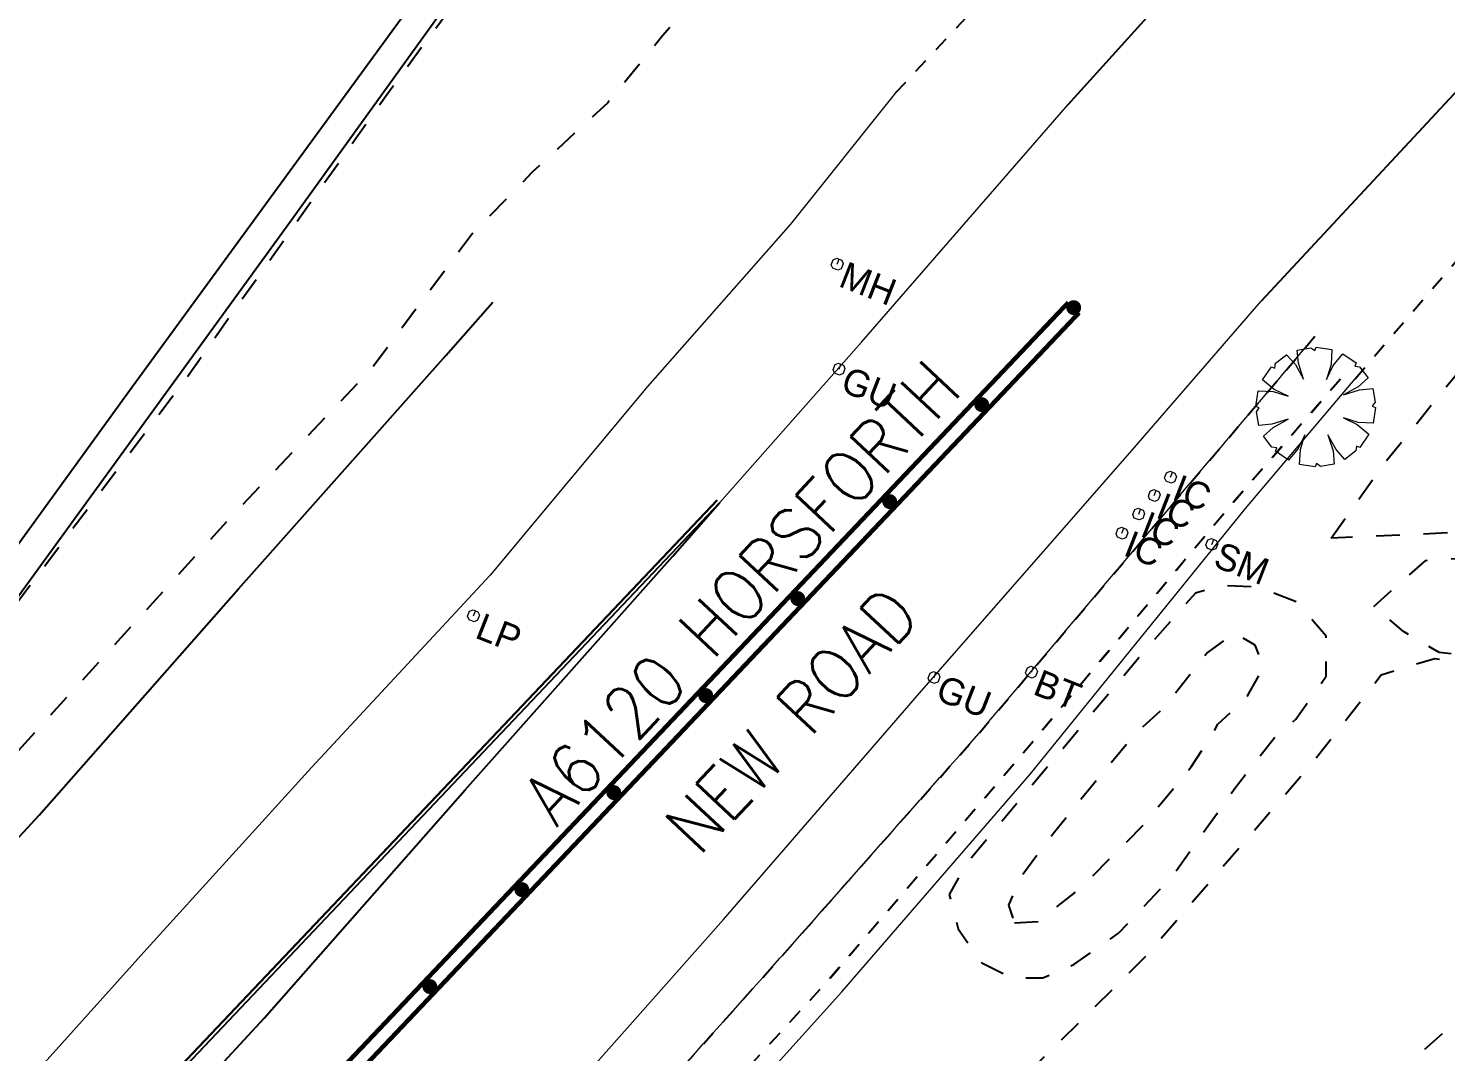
# Model space of a CAD drawing. Extents: x 421500 to 422711, y 436000 to 437000.
# Drawn here: x 422149.74 to 422197.47, y 436678.32 to 436712.75 of the extents above; entities that cross this region are included whole.
import ezdxf
from ezdxf.enums import TextEntityAlignment as Align

# ---------------------------------------------------------------- set-up
doc = ezdxf.new("R2010")
doc.units = 0
for name, pattern in [('10131', [2, 1, 0, 1]), ('716709-ExBase$0$BLIP', [1, 0.5, -0.5]), ('716709-ExBase$0$OS-LANDFORM', [1.6, 0.8, -0.8])]:
    doc.linetypes.add(name, pattern=pattern)
doc.layers.get('0').update_dxf_attribs({"color": 210})
for name, color, linetype, lineweight in [('716709-ExBase$0$LCCFences (Open)', 4, '716709-ExBase$0$EFENCE', 0), ('716709-ExBase$0$LCCPoint Features', 8, 'Continuous', 0), ('716709-ExBase$0$LCCTrees (Small)', 8, 'Continuous', 0), ('716709-ExBase$0$LCCVerges Footpaths and Tracks', 8, '716709-ExBase$0$BLIP', 0), ('716709-ExBase$1$LCCCarriageway Channels', 8, 'Continuous', 0)]:
    doc.layers.add(name, color=color, linetype=linetype, lineweight=lineweight)
for name, color, linetype in [('716709-ExBase$0$OS-Join', 8, 'Continuous'), ('716709-ExBase$0$OS-JoinV', 8, '716709-ExBase$0$BLIP'), ('716709-ExBase$0$OS-LINE_0030_OBSTRUCTING_FEAT', 8, 'Continuous'), ('716709-ExBase$0$OS-LINE_0374_TOP_OF_SLOPE', 8, '716709-ExBase$0$OS-LANDFORM'), ('716709-ExBase$0$OS-LINE_0376_BOT_SLOPE_CLIFF', 8, '716709-ExBase$0$OS-LANDFORM'), ('716709-ExBase$0$OS-TEXT_ROAD_NAME', 7, 'Continuous'), ('716709-ExBase$0$XC-LCCCarriageway', 251, 'Continuous'), ('716709-ExBase$0$XC-LCCVerges', 251, '716709-ExBase$0$BLIP'), ('Lines', 1, 'Continuous'), ('Pr-Kerb', 2, 'Continuous'), ('Pr-KerbEdge', 8, 'Continuous'), ('STUDS', 7, 'Continuous')]:
    doc.layers.add(name, color=color, linetype=linetype)
doc.styles.add('716709-ExBase$0$Romans', font='romans.shx', dxfattribs={"width": 0.9})
doc.styles.add('716709-ExBase$0$Style-WORKING', font='WORKING.shx')
doc.linetypes.add('716709-ExBase$0$EFENCE', pattern='A,2,-0.4,[1,fenceline,S=1,R=0,X=0,Y=0],-0.4,2', length=4.8)

# ---------------------------------------------------------------- blocks, each defined once
blk = doc.blocks.new('stud')
at = {"color": 7, "linetype": 'Continuous', "const_width": 0.25}
blk.add_lwpolyline([(-0.125, 0, 1), (0.125, 0, 1)], format="xyb", close=True, dxfattribs=at)
blk = doc.blocks.new('716709-ExBase$0$TREESYMB_MMS')
at = {"color": 0, "lineweight": -2}
blk.add_lwpolyline([(-0.25, 0), (-0.38, 0.01), (-0.5, 0.05), (-0.47, 0.18), (-0.44, 0.18), (-0.45, 0.22), (-0.39, 0.32), (-0.29, 0.27), (-0.18, 0.18), (-0.27, 0.29), (-0.32, 0.39), (-0.22, 0.45), (-0.18, 0.44), (-0.18, 0.47), (-0.05, 0.5), (-0.01, 0.38), (0, 0.25), (0.01, 0.38), (0.05, 0.5), (0.18, 0.47), (0.18, 0.44), (0.22, 0.45), (0.32, 0.39), (0.27, 0.29), (0.18, 0.18), (0.29, 0.27), (0.39, 0.32), (0.45, 0.22), (0.44, 0.18), (0.47, 0.18), (0.5, 0.05), (0.38, 0.01), (0.25, 0), (0.38, -0.01), (0.5, -0.05), (0.47, -0.18), (0.44, -0.18), (0.45, -0.22), (0.39, -0.32), (0.29, -0.27), (0.18, -0.18), (0.27, -0.29), (0.32, -0.39), (0.22, -0.45), (0.18, -0.44), (0.18, -0.47), (0.05, -0.5), (0.01, -0.38), (0, -0.25), (-0.01, -0.38), (-0.05, -0.5), (-0.18, -0.47), (-0.18, -0.44), (-0.22, -0.45), (-0.32, -0.39), (-0.27, -0.29), (-0.18, -0.18), (-0.29, -0.27), (-0.39, -0.32), (-0.45, -0.22), (-0.44, -0.18), (-0.47, -0.18), (-0.5, -0.05), (-0.38, -0.01), (-0.25, 0)], dxfattribs=at)
blk = doc.blocks.new('716709-ExBase$0$MSL1')
at = {"color": 0, "linetype": 'ByBlock', "lineweight": -2, "flags": 128}
blk.add_lwpolyline([(0, 0), (0, 1), (0.5, 1), (1, 0.5), (1, -0.5), (0.5, -1), (-0.5, -1), (-1, -0.5), (-1, 0.5), (-0.5, 1), (0, 1)], dxfattribs=at)

msp = doc.modelspace()

# ---------------------------------------------------------------- linework, layer by layer
at = {"layer": '716709-ExBase$0$LCCFences (Open)', "flags": 128}
for points in [[(422178.943, 436710.582), (422175.409, 436706.16), (422170.592, 436700.705), (422165.295, 436694.348), (422159.276, 436687.883), (422153.729, 436681.78), (422148.392, 436675.84), (422145.307, 436672.482)], [(422178.943, 436710.582), (422175.409, 436706.16), (422170.592, 436700.705), (422165.295, 436694.348), (422159.276, 436687.883), (422153.729, 436681.78), (422148.392, 436675.84), (422145.307, 436672.482)], [(422139.537, 436636.566), (422148.056, 436647.613), (422153.683, 436654.628), (422161.249, 436662.979), (422168.392, 436670.634), (422177.133, 436680.326), (422183.489, 436687.67), (422190.732, 436696.6), (422194.422, 436700.963)], [(422139.537, 436636.566), (422148.056, 436647.613), (422153.683, 436654.628), (422161.249, 436662.979), (422168.392, 436670.634), (422177.133, 436680.326), (422183.489, 436687.67), (422190.732, 436696.6), (422194.422, 436700.963)]]:
    msp.add_lwpolyline(points, dxfattribs=at)
at = {"layer": '716709-ExBase$0$LCCVerges Footpaths and Tracks', "flags": 128}
for points in [[(422168.135, 436673.73), (422175.052, 436681.457), (422181.757, 436689.029), (422188.881, 436697.458), (422193.068, 436702.391)], [(422169.287, 436672.671), (422176.596, 436680.626), (422182.972, 436688.049), (422190.289, 436696.773), (422194.204, 436701.274)]]:
    msp.add_lwpolyline(points, dxfattribs=at)
at = {"layer": '716709-ExBase$0$OS-Join', "flags": 128}
for points in [[(422184.754, 436710.189), (422200.62, 436727.73)], [(422199.56, 436712.49), (422191.261, 436703.567)]]:
    msp.add_lwpolyline(points, dxfattribs=at)
at = {"layer": '716709-ExBase$0$OS-JoinV', "flags": 128}
for points in [[(422178.943, 436710.582), (422197.35, 436730.2)], [(422194.422, 436700.963), (422202.765, 436710.66)]]:
    msp.add_lwpolyline(points, dxfattribs=at)
at = {"layer": '716709-ExBase$0$OS-LINE_0030_OBSTRUCTING_FEAT', "flags": 128}
for points in [[(422189.76, 436751.07), (422172.9, 436727.6), (422153.15, 436700.55), (422132.95, 436672.7), (422123.15, 436661.65), (422105.05, 436644.45)], [(422190.22, 436750.18), (422158.6, 436706.3), (422138.95, 436679.25), (422138.55, 436678.85)]]:
    msp.add_lwpolyline(points, dxfattribs=at)
at = {"layer": '716709-ExBase$0$OS-LINE_0374_TOP_OF_SLOPE', "flags": 128}
for points in [[(422185.04, 436737.82), (422185.25, 436730), (422185.05, 436728.45), (422184.4, 436727.2), (422182.7, 436725.05), (422180.8, 436723.15), (422179.05, 436721.55), (422177.35, 436719.95), (422176.75, 436718.6), (422175.75, 436717.1), (422173.55, 436715.3), (422171.1, 436712.5), (422169.25, 436710.25), (422166.7, 436707.9), (422164.7, 436705.85), (422161.3, 436701.3), (422156.55, 436696.3), (422144.45, 436683), (422141.3, 436678.95), (422139.55, 436677.35), (422138.2, 436676.35), (422136.48, 436674.27)], [(422193.62, 436695.6), (422195.35, 436698.05), (422197.7, 436700.95), (422200.2, 436703.85), (422201.55, 436705.8), (422202.15, 436707.05), (422202.2, 436708.6), (422202.1, 436709.6), (422203.05, 436710.8)], [(422208.77, 436690.41), (422204.5, 436691.1), (422199.6, 436691.5), (422197.25, 436691.75), (422196.05, 436692.45), (422195.05, 436693.3)], [(422182.95, 436682.65), (422183.75, 436682.7), (422185.15, 436683.8), (422187.3, 436685.95), (422188.9, 436687.9), (422189.5, 436688.8), (422189.8, 436689.34), (422190.75, 436690.2), (422191.35, 436691.25), (422191.05, 436692), (422190.35, 436692.4), (422189.45, 436691.75), (422188, 436689.9), (422187.05, 436689.05), (422185.55, 436687.25), (422184.25, 436685.65), (422183.1, 436684.1), (422182.75, 436683.25), (422182.95, 436682.65)], [(422105.18, 436597.58), (422111.7, 436603.65), (422115.7, 436607.65), (422119.25, 436611.3), (422122.15, 436614), (422125.25, 436617.35), (422128.8, 436621.45), (422133.7, 436626.3), (422140, 436632.3), (422145.95, 436638.6), (422153.55, 436646.35), (422159.1, 436652.15), (422162.35, 436655.9), (422166.1, 436659.4), (422170.25, 436663.45), (422173.65, 436667), (422176.2, 436669.75), (422177.15, 436671.3), (422179.1, 436672.95), (422182.4, 436676.6), (422187.3, 436681.45), (422192.95, 436688), (422195.3, 436691), (422197.1, 436691.55), (422200.8, 436691.05), (422205.05, 436690.85)]]:
    msp.add_lwpolyline(points, dxfattribs=at)
at = {"layer": '716709-ExBase$0$OS-LINE_0376_BOT_SLOPE_CLIFF', "flags": 128}
for points in [[(422136.48, 436674.27), (422135.65, 436675.2), (422138.25, 436678.2), (422142.2, 436683.35), (422148.05, 436691.7), (422155, 436700.9), (422161.9, 436710.65), (422170.75, 436722.6), (422178.75, 436733.75), (422183.05, 436739.45), (422185.04, 436737.82)], [(422203.05, 436710.8), (422207.15, 436712.35), (422207.6, 436710.65), (422208.15, 436708.6), (422208.15, 436706.55), (422207.8, 436704), (422207.15, 436701.75), (422206, 436700.1), (422204.15, 436698.15), (422202.3, 436697.15), (422200.5, 436695.9), (422193.62, 436695.6)], [(422195.05, 436693.3), (422196.8, 436694.85), (422198.6, 436694.95), (422200.75, 436695.85), (422202.3, 436696.15), (422204.3, 436695.95), (422206.15, 436695.25), (422207.95, 436693.85), (422209, 436693), (422208.77, 436690.41)], [(422181.85, 436681.3), (422182.85, 436680.8), (422183.9, 436680.8), (422184.95, 436681.25), (422186.45, 436682.3), (422188.25, 436684.2), (422190.35, 436687.15), (422191.75, 436688.95), (422192.43, 436689.51), (422193.45, 436690.95), (422193.45, 436692.3), (422192.45, 436693.45), (422191.15, 436693.95), (422189.95, 436694), (422189.05, 436693.75), (422187.5, 436692), (422181.3, 436684.6), (422180.75, 436683.6), (422181.05, 436682.45), (422181.85, 436681.3)], [(422205.05, 436690.85), (422207.65, 436687.85), (422192.11, 436674.36), (422173.47, 436658.38), (422162.55, 436648.54), (422139.76, 436627.16), (422112.85, 436602.55), (422105.95, 436596.7), (422105.18, 436597.58)]]:
    msp.add_lwpolyline(points, dxfattribs=at)
at = {"layer": '716709-ExBase$0$XC-LCCCarriageway', "flags": 128}
for points in [[(422120.857, 436655.299), (422127.597, 436662.226), (422135.388, 436670.382), (422142.344, 436677.871), (422150.108, 436686.272), (422156.813, 436693.888), (422163.794, 436701.743), (422165.379, 436703.539)], [(422134.94, 436655.147), (422142.812, 436663.388), (422149.827, 436670.939), (422157.683, 436679.44), (422164.453, 436687.129), (422171.431, 436694.981), (422173.032, 436696.796)], [(422134.94, 436655.147), (422142.812, 436663.388), (422149.827, 436670.939), (422157.683, 436679.44), (422164.453, 436687.129), (422171.431, 436694.981), (422173.029, 436696.792)], [(422134.94, 436655.147), (422142.812, 436663.388), (422149.827, 436670.939), (422157.683, 436679.44), (422164.453, 436687.129), (422171.431, 436694.981), (422173.029, 436696.792)]]:
    msp.add_lwpolyline(points, dxfattribs=at)
at = {"layer": '716709-ExBase$0$XC-LCCVerges', "flags": 128}
for points in [[(422062.038, 436576.769), (422063.814, 436574.215), (422071.982, 436580.529), (422081.589, 436588.702), (422089.841, 436595.73), (422098.978, 436603.578), (422106.823, 436611.062), (422115.642, 436619.206), (422124.047, 436627.301), (422131.497, 436634.454), (422136.918, 436639.955), (422144.737, 436648.535), (422152.246, 436656.343), (422158.955, 436664.003), (422166.964, 436672.422), (422175.052, 436681.457), (422181.757, 436689.029), (422188.881, 436697.458), (422193.068, 436702.391)], [(422065.581, 436571.556), (422064.948, 436572.624), (422073.205, 436579.31), (422082.384, 436587.197), (422091.136, 436594.699), (422099.844, 436602.457), (422108.287, 436610.131), (422116.875, 436618.378), (422124.965, 436625.899), (422132.805, 436633.722), (422137.845, 436638.655), (422141.966, 436643.152), (422146.041, 436647.691), (422153.268, 436655.161), (422160.778, 436663.113), (422167.88, 436671.141), (422176.596, 436680.626), (422182.972, 436688.049), (422190.289, 436696.773), (422194.204, 436701.274)]]:
    msp.add_lwpolyline(points, dxfattribs=at)
at = {"layer": '716709-ExBase$1$LCCCarriageway Channels', "flags": 128}
for points in [[(422173.029, 436696.792), (422177.793, 436702.194), (422184.754, 436710.189)], [(422173.029, 436696.792), (422177.793, 436702.194), (422184.754, 436710.189)], [(422173.032, 436696.796), (422177.793, 436702.194), (422184.754, 436710.189)], [(422166.484, 436675.243), (422173.147, 436682.765), (422179.901, 436690.549), (422186.833, 436698.47), (422191.261, 436703.567)], [(422166.484, 436675.243), (422173.147, 436682.765), (422179.901, 436690.549), (422186.833, 436698.47), (422191.261, 436703.567)]]:
    msp.add_lwpolyline(points, dxfattribs=at)
at = {"layer": 'Lines', "linetype": '10131', "const_width": 0.15, "flags": 128}
for points in [[(422184.762, 436703.528), (422140.513, 436656.899, 0.004274), (422139.259, 436655.555), (422105.661, 436618.916, -0.021753), (422099.087, 436612.345, -0.008127), (422084.341, 436599.27, -0.01839), (422078.193, 436594.375), (422050.717, 436574.105, -0.005602), (422048.775, 436572.705), (422030.631, 436559.937)], [(422185.125, 436703.183), (422140.876, 436656.555, 0.004274), (422139.628, 436655.217), (422106.03, 436618.578, -0.021753), (422099.425, 436611.977, -0.008127), (422084.667, 436598.89, -0.01839), (422078.49, 436593.972), (422051.014, 436573.702, -0.005602), (422049.062, 436572.296), (422030.378, 436559.147)]]:
    msp.add_lwpolyline(points, format="xyb", dxfattribs=at)
at = {"layer": 'Pr-Kerb', "flags": 128}
msp.add_lwpolyline([(422088.732, 436616.79, -0.044106), (422090.435, 436618.04), (422102.268, 436625.22, 0.053604), (422105.666, 436627.816), (422107.265, 436629.335), (422128.1, 436649.12), (422136.403, 436658.174, -0.004274), (422137.702, 436659.566), (422173.029, 436696.792)], format="xyb", dxfattribs=at)
at = {"layer": 'Pr-KerbEdge', "linetype": 'Continuous', "lineweight": 30, "flags": 128}
msp.add_lwpolyline([(422088.649, 436616.883, -0.044106), (422090.37, 436618.147), (422102.204, 436625.327, 0.053604), (422105.58, 436627.907), (422107.179, 436629.425), (422128.011, 436649.207), (422136.311, 436658.258, -0.004274), (422137.611, 436659.652), (422172.938, 436696.878)], format="xyb", dxfattribs=at)
at = {"layer": 'Pr-KerbEdge', "flags": 128}
msp.add_lwpolyline([(422107.179, 436629.425), (422128.011, 436649.207), (422136.311, 436658.258, -0.004274), (422137.611, 436659.652), (422172.938, 436696.878)], format="xyb", dxfattribs=at)

# ---------------------------------------------------------------- block references
at = {"layer": '716709-ExBase$0$LCCPoint Features', "xscale": 0.18, "yscale": 0.18, "zscale": 0.18, "rotation": 338.5807557840462}
for p in [(422176.981, 436704.815), (422176.981, 436704.815), (422177.04, 436701.286), (422177.04, 436701.286), (422188.205, 436697.647), (422188.205, 436697.647), (422187.659, 436697.033), (422187.659, 436697.033), (422187.133, 436696.409), (422187.133, 436696.409), (422186.57, 436695.761), (422186.57, 436695.761), (422189.597, 436695.388), (422189.597, 436695.388), (422164.733, 436692.986), (422164.733, 436692.986), (422180.24, 436690.907), (422180.24, 436690.907), (422183.522, 436691.086), (422183.522, 436691.086)]:
    msp.add_blockref('716709-ExBase$0$MSL1', p, dxfattribs=at)
at = {"layer": '716709-ExBase$0$LCCTrees (Small)', "xscale": 4, "yscale": 4, "rotation": 338.5807557840462}
msp.add_blockref('716709-ExBase$0$TREESYMB_MMS', (422193.095, 436700.009), dxfattribs=at)
msp.add_blockref('716709-ExBase$0$TREESYMB_MMS', (422193.095, 436700.009), dxfattribs=at)
at = {"layer": 'STUDS', "linetype": '10131', "rotation": 316.4996674778492}
msp.add_blockref('stud', (422184.944, 436703.355), dxfattribs=at)
at = {"layer": 'STUDS', "rotation": 136.4996674660634}
for p in [(422181.846, 436700.091), (422178.748, 436696.827), (422175.651, 436693.563), (422172.553, 436690.299), (422169.455, 436687.035), (422166.358, 436683.77), (422163.26, 436680.506)]:
    msp.add_blockref('stud', p, dxfattribs=at)

# ---------------------------------------------------------------- texts
at = {"layer": '716709-ExBase$0$LCCPoint Features', "style": '716709-ExBase$0$Style-WORKING'}
for s, p in [('MH', (422177.315, 436704.926)), ('MH', (422177.315, 436704.926)), ('GU', (422177.374, 436701.397)), ('GU', (422177.374, 436701.397)), ('IC', (422188.539, 436697.757)), ('IC', (422188.539, 436697.757)), ('IC', (422187.993, 436697.144)), ('IC', (422187.993, 436697.144)), ('IC', (422187.466, 436696.52)), ('IC', (422187.466, 436696.52)), ('IC', (422186.904, 436695.872)), ('IC', (422186.904, 436695.872)), ('SM', (422189.93, 436695.499)), ('SM', (422189.93, 436695.499)), ('LP', (422165.067, 436693.096)), ('LP', (422165.067, 436693.096)), ('BT', (422183.856, 436691.197)), ('BT', (422183.856, 436691.197)), ('GU', (422180.573, 436691.017)), ('GU', (422180.573, 436691.017))]:
    msp.add_text(s, height=0.9, rotation=338.5808, dxfattribs=at).set_placement(p, align=Align.TOP_LEFT)
at = {"layer": '716709-ExBase$0$OS-TEXT_ROAD_NAME', "style": '716709-ExBase$0$Romans', "width": 0.9}
for s, p in [('A6120 HORSFORTH', (422167.52, 436685.831)), ('NEW ROAD', (422172.327, 436684.859))]:
    msp.add_text(s, height=1.75, rotation=46.9566, dxfattribs=at).set_placement(p)

doc.saveas('drawing.dxf')
